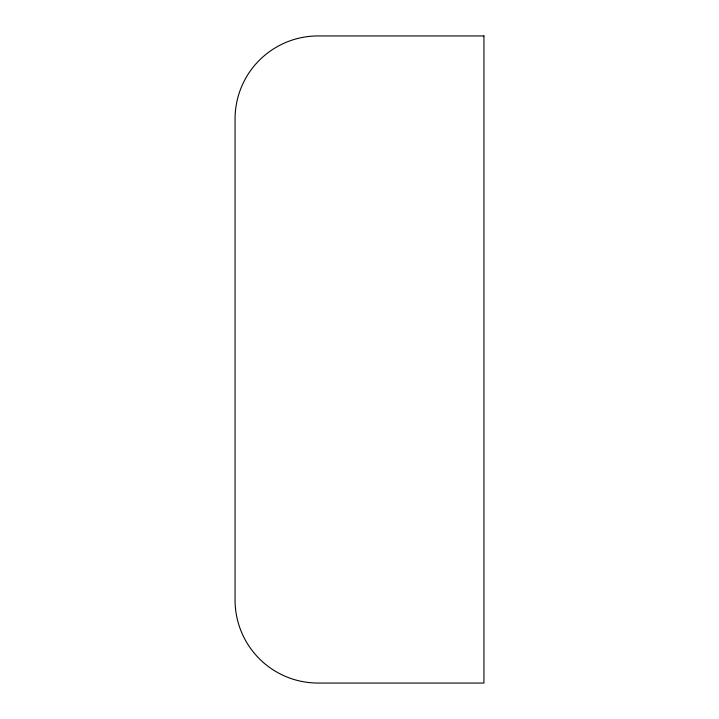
<?xml version="1.0" encoding="UTF-8"?>
<svg xmlns="http://www.w3.org/2000/svg" width="719" height="719" viewBox="0 0 719 719"><rect width="100%" height="100%" fill="white"/><g stroke="black" fill="none" stroke-linecap="round" stroke-linejoin="round"><path stroke-width="1.08" d="M483.941 35.95L318.023 35.95A82.964 82.964 0 0 0 235.059 118.914L235.059 600.086A82.964 82.964 0 0 0 318.023 683.05L483.941 683.05L483.941 35.95"/></g></svg>
